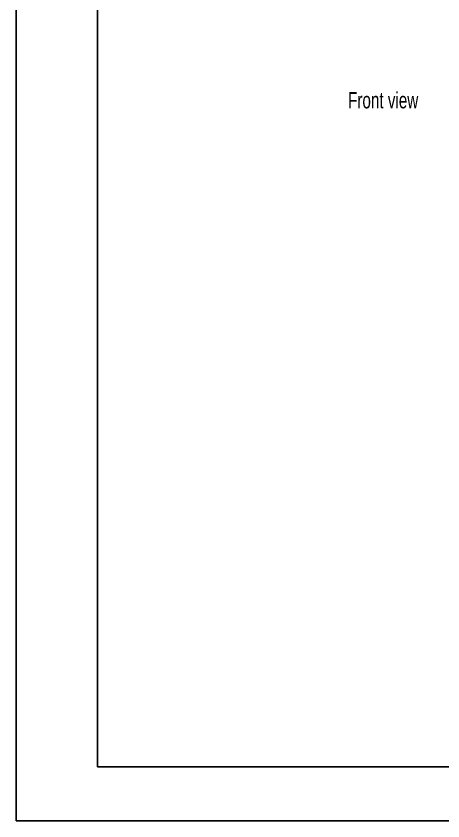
# Model space of a CAD drawing. Extents: x 0 to 4205, y 0 to 2970.
# Drawn here: x 0 to 787, y 0 to 1485 of the extents above; entities that cross this region are included whole.
import ezdxf

# ---------------------------------------------------------------- set-up
doc = ezdxf.new("R2010")
doc.units = 0
doc.header["$LTSCALE"] = 231.275
doc.layers.get('0').update_dxf_attribs({"linetype": 'CONTINUOUS'})
doc.layers.add('91_NOTE', color=7, linetype='CONTINUOUS')
doc.styles.get("Standard").update_dxf_attribs({"font": 'txt', "width": 0.8})

msp = doc.modelspace()

# ---------------------------------------------------------------- linework, layer by layer
for p, q in [((0, 0), (0, 2970)), ((150, 2870), (150, 100)), ((150, 100), (4145, 100)), ((0, 0), (4205, 0))]:
    msp.add_line(p, q)

# ---------------------------------------------------------------- texts
at = {"layer": '91_NOTE', "width": 0.7}
msp.add_text('Front view', height=30, dxfattribs=at).set_placement((612.3432, 1314.7935))

doc.saveas('drawing.dxf')
